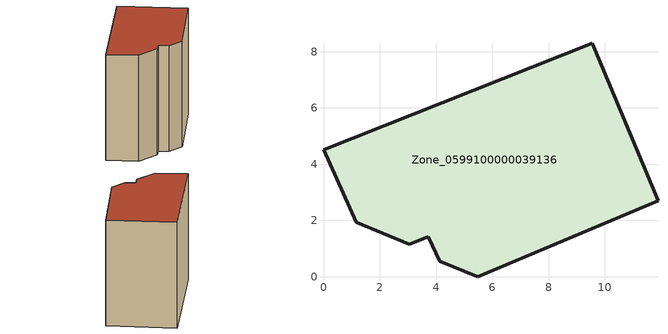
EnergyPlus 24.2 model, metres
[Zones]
Zone_0599100000039136
 floor ground (C_G): 1.17,1.94 0,4.51 9.54,8.3 11.89,2.69 5.49,0 4.14,0.55 3.72,1.42 3.05,1.15 z0
 wall outside (C_F): 0,4.51 1.17,1.94 3.05,1.15 3.72,1.42 4.14,0.55 5.49,0 11.89,2.69 9.54,8.3 0,4.51 z0:9.81
 roof outside (C_R): 11.89,2.69 9.54,8.3 0,4.51 1.17,1.94 3.05,1.15 3.72,1.42 4.14,0.55 5.49,0 z9.81
[BUILDING]
Pand.0599100000039136: North Axis=0; Terrain=City; Loads Convergence Tolerance Value=0.04; Temperature Convergence Tolerance Value=0.4; Solar Distribution=FullExterior; Maximum Number of Warmup Days=25; Minimum Number of Warmup Days=1
[Site:Location]
Rotterdam.The.Hague.AP_ZH_NLD Design_Conditions: Latitude=51.96; Longitude=4.45; Time Zone=1; Elevation=-4.5
[SITE:GROUNDTEMPERATURE:BUILDINGSURFACE]
18, 18, 18, 18, 18, 18, 18, 18, 18, 18, 18, 18
[MATERIAL] Thermal Absorptance=0.9; Solar Absorptance=0.7; Visible Absorptance=0.7
Name | Roughness | Thickness | Conductivity | Density | Specific Heat
G.TI.1946 | MediumSmooth | 0.15 | 1 | 540 | 1210
F.TI.1946 | Rough | 0.3 | 0.857143 | 1920 | 840
R.TI.1946 | MediumRough | 0.2 | 0.1 | 1500 | 1000
[CONSTRUCTION]
C_G: G.TI.1946
C_F: F.TI.1946
C_R: R.TI.1946
[ZONE]
Zone_0599100000039136: Type=1; Multiplier=1; Ceiling Height=Autocalculate; Volume=Autocalculate; Floor Area=autocalculate; Part of Total Floor Area=Yes
[ZONEINFILTRATION:DESIGNFLOWRATE]
Infil_Zone_0599100000039136: Zone or ZoneList or Space or SpaceList=Zone_0599100000039136; Schedule=AlwaysOn; Design Flow Rate Calculation Method=Flow/Area; Flow Rate per Floor Area=0.003; Constant Term Coefficient=1; Temperature Term Coefficient=0; Velocity Term Coefficient=0; Velocity Squared Term Coefficient=0
[HVACTEMPLATE:ZONE:IDEALLOADSAIRSYSTEM]
Zone_0599100000039136: Maximum Heating Supply Air Temperature=50; Minimum Cooling Supply Air Temperature=13; Maximum Heating Supply Air Humidity Ratio=0.0156; Minimum Cooling Supply Air Humidity Ratio=0.0077; Heating Limit=NoLimit; Cooling Limit=NoLimit; Dehumidification Control Type=ConstantSensibleHeatRatio; Cooling Sensible Heat Ratio=0.7; Dehumidification Setpoint=60; Humidification Control Type=None; Humidification Setpoint=30; Outdoor Air Method=None; Outdoor Air Flow Rate per Person=0.00944; Outdoor Air Flow Rate per Zone Floor Area=0; Outdoor Air Flow Rate per Zone=0; Demand Controlled Ventilation Type=None; Outdoor Air Economizer Type=NoEconomizer; Heat Recovery Type=None; Sensible Heat Recovery Effectiveness=0.7; Latent Heat Recovery Effectiveness=0.65
[ZONECONTROL:THERMOSTAT]
ThermostatControl_Zone_0599100000039136: Zone or ZoneList=Zone_0599100000039136; Control Type Schedule=DualSetpointControlType; Control 1=Thermostat_Zone_0599100000039136; Temperature Difference Between Cutout And Setpoint=0
[THERMOSTATSETPOINT:DUALSETPOINT]
Thermostat_Zone_0599100000039136: Heating Setpoint Temperature Schedule=HeatingSetpoint_Zone_0599100000039136; Cooling Setpoint Temperature Schedule=CoolingSetpoint_Zone_0599100000039136
[SCHEDULE:COMPACT]
HeatingSetpoint_Zone_0599100000039136: Through: 12/31, For: AllDays, Until: 24:00, 21
CoolingSetpoint_Zone_0599100000039136: Through: 12/31, For: AllDays, Until: 24:00, 24
DualSetpointControlType: Through: 12/31, For: AllDays, Until: 24:00, 4
AlwaysOn: Through: 12/31, For: AllDays, Until: 24:00, 1
